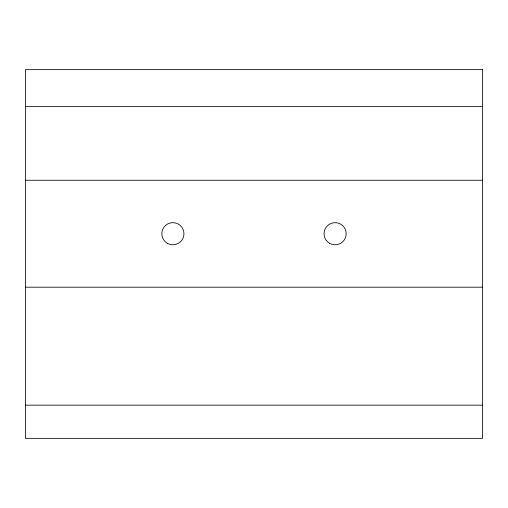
<?xml version="1.0" encoding="UTF-8"?>
<svg xmlns="http://www.w3.org/2000/svg" width="508" height="508" viewBox="0 0 508 508"><rect width="100%" height="100%" fill="white"/><g stroke="black" fill="none" stroke-linecap="round" stroke-linejoin="round"><path stroke-width="0.76" d="M25.4 106.515L482.6 106.515M25.4 180.257L482.6 180.257M25.4 287.185L482.6 287.185M25.4 405.168L482.6 405.168M482.6 69.647L25.4 69.647L25.4 438.353L482.6 438.353L482.6 69.647M167.354 243.3A11.062 11.062 0 0 0 183.947 233.718A11.062 11.062 0 0 0 167.354 224.142A11.062 11.062 0 0 0 167.354 243.3M329.584 243.3A11.062 11.062 0 0 0 346.177 233.718A11.062 11.062 0 0 0 329.584 224.142A11.062 11.062 0 0 0 329.584 243.3"/></g></svg>
